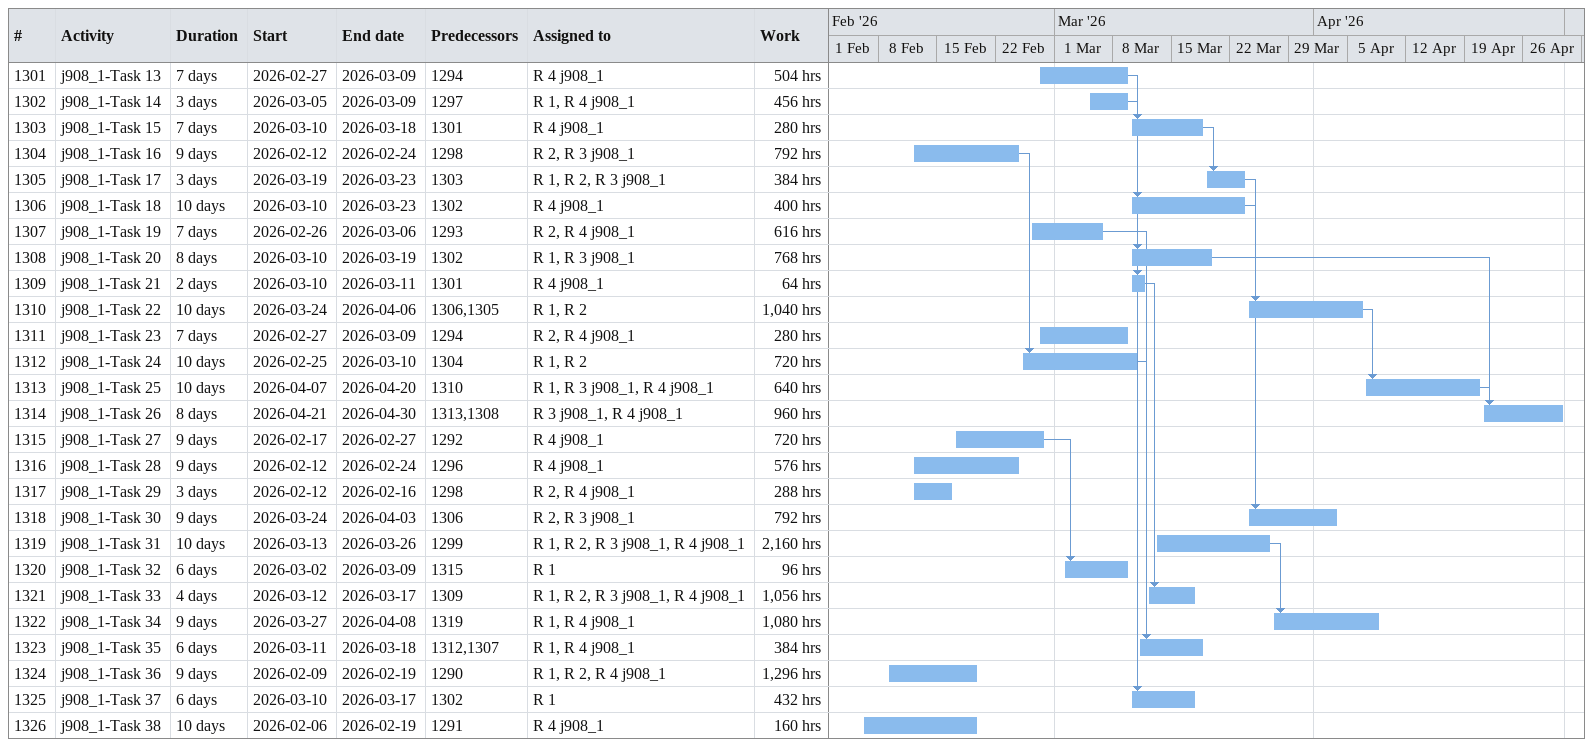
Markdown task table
| ID | Task | Duration | Start | Finish | Predecessors | Resources | Work (h) |
|---|---|---|---|---|---|---|---|
| 1301 | j908_1-Task 13 | 7d | 2026-02-27 | 2026-03-09 | 1294 | R 4 j908_1 | 504 |
| 1302 | j908_1-Task 14 | 3d | 2026-03-05 | 2026-03-09 | 1297 | R 1, R 4 j908_1 | 456 |
| 1303 | j908_1-Task 15 | 7d | 2026-03-10 | 2026-03-18 | 1301 | R 4 j908_1 | 280 |
| 1304 | j908_1-Task 16 | 9d | 2026-02-12 | 2026-02-24 | 1298 | R 2, R 3 j908_1 | 792 |
| 1305 | j908_1-Task 17 | 3d | 2026-03-19 | 2026-03-23 | 1303 | R 1, R 2, R 3 j908_1 | 384 |
| 1306 | j908_1-Task 18 | 10d | 2026-03-10 | 2026-03-23 | 1302 | R 4 j908_1 | 400 |
| 1307 | j908_1-Task 19 | 7d | 2026-02-26 | 2026-03-06 | 1293 | R 2, R 4 j908_1 | 616 |
| 1308 | j908_1-Task 20 | 8d | 2026-03-10 | 2026-03-19 | 1302 | R 1, R 3 j908_1 | 768 |
| 1309 | j908_1-Task 21 | 2d | 2026-03-10 | 2026-03-11 | 1301 | R 4 j908_1 | 64 |
| 1310 | j908_1-Task 22 | 10d | 2026-03-24 | 2026-04-06 | 1306, 1305 | R 1, R 2 | 1040 |
| 1311 | j908_1-Task 23 | 7d | 2026-02-27 | 2026-03-09 | 1294 | R 2, R 4 j908_1 | 280 |
| 1312 | j908_1-Task 24 | 10d | 2026-02-25 | 2026-03-10 | 1304 | R 1, R 2 | 720 |
| 1313 | j908_1-Task 25 | 10d | 2026-04-07 | 2026-04-20 | 1310 | R 1, R 3 j908_1, R 4 j908_1 | 640 |
| 1314 | j908_1-Task 26 | 8d | 2026-04-21 | 2026-04-30 | 1313, 1308 | R 3 j908_1, R 4 j908_1 | 960 |
| 1315 | j908_1-Task 27 | 9d | 2026-02-17 | 2026-02-27 | 1292 | R 4 j908_1 | 720 |
| 1316 | j908_1-Task 28 | 9d | 2026-02-12 | 2026-02-24 | 1296 | R 4 j908_1 | 576 |
| 1317 | j908_1-Task 29 | 3d | 2026-02-12 | 2026-02-16 | 1298 | R 2, R 4 j908_1 | 288 |
| 1318 | j908_1-Task 30 | 9d | 2026-03-24 | 2026-04-03 | 1306 | R 2, R 3 j908_1 | 792 |
| 1319 | j908_1-Task 31 | 10d | 2026-03-13 | 2026-03-26 | 1299 | R 1, R 2, R 3 j908_1, R 4 j908_1 | 2160 |
| 1320 | j908_1-Task 32 | 6d | 2026-03-02 | 2026-03-09 | 1315 | R 1 | 96 |
| 1321 | j908_1-Task 33 | 4d | 2026-03-12 | 2026-03-17 | 1309 | R 1, R 2, R 3 j908_1, R 4 j908_1 | 1056 |
| 1322 | j908_1-Task 34 | 9d | 2026-03-27 | 2026-04-08 | 1319 | R 1, R 4 j908_1 | 1080 |
| 1323 | j908_1-Task 35 | 6d | 2026-03-11 | 2026-03-18 | 1312, 1307 | R 1, R 4 j908_1 | 384 |
| 1324 | j908_1-Task 36 | 9d | 2026-02-09 | 2026-02-19 | 1290 | R 1, R 2, R 4 j908_1 | 1296 |
| 1325 | j908_1-Task 37 | 6d | 2026-03-10 | 2026-03-17 | 1302 | R 1 | 432 |
| 1326 | j908_1-Task 38 | 10d | 2026-02-06 | 2026-02-19 | 1291 | R 4 j908_1 | 160 |
